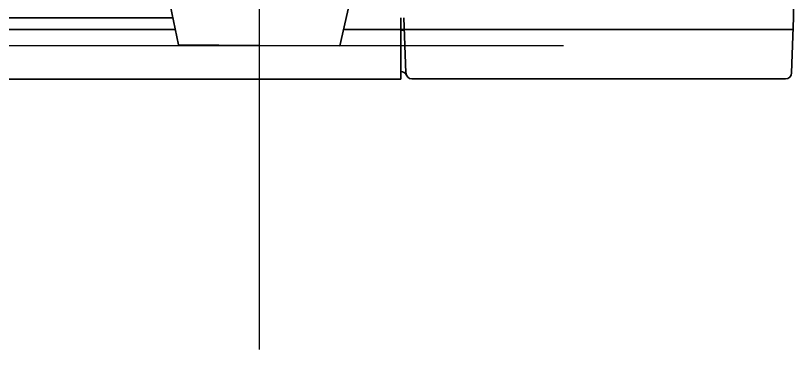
# Model space of a CAD drawing. Header units: inches. Extents: x 786 to 5755, y -850 to 3635.
# Drawn here: x 1516.9 to 1644.7, y 1243.1 to 1298 of the extents above; entities that cross this region are included whole.
import ezdxf

# ---------------------------------------------------------------- set-up
doc = ezdxf.new("R2010")
doc.units = ezdxf.units.IN
doc.layers.add('1', color=7, linetype='Continuous', true_color=0xffffff)
doc.layers.add('ORTHO$15', color=7, linetype='Continuous', true_color=0xffffff)

msp = doc.modelspace()

# ---------------------------------------------------------------- linework, layer by layer
at = {"color": 6}
for p, q in [((1556.93, 1343.13), (1556.93, 1243.13)), ((1506.93, 1293.13), (1606.93, 1293.13))]:
    msp.add_line(p, q, dxfattribs=at)
at = {"layer": '1', "color": 7, "linetype": 'Continuous', "lineweight": 35}
for p, q in [((1644.72, 1297.63), (1644.72, 1299.43)), ((1542.75, 1297.63), (788.72, 1297.63)), ((1580.22, 1297.63), (1580.22, 1295.73)), ((1581.04, 1288.6), (1580.72, 1297.63)), ((1644.72, 1297.63), (1644.4, 1288.6)), ((1543.15, 1295.73), (853.22, 1295.73)), ((1644.65, 1295.73), (1570.79, 1295.73)), ((1580.22, 1295.73), (1580.22, 1295.54)), ((1580.22, 1295.73), (1580.22, 1295.73)), ((1580.22, 1295.73), (1580.22, 1295.73)), ((1580.22, 1295.63), (1580.79, 1295.63)), ((1580.22, 1295.54), (1580.22, 1287.78)), ((853.22, 1287.57), (1580.22, 1287.57)), ((1580.22, 1287.78), (1580.22, 1287.57)), ((1640.72, 1287.63), (1582.03, 1287.63)), ((1643.41, 1287.63), (1640.72, 1287.63))]:
    msp.add_line(p, q, dxfattribs=at)
for centre, start, end in [((1580.2, 1287.83), 23.5782, 90), ((1582.03, 1288.63), 182, 270), ((1643.41, 1288.63), 270, 358)]:
    msp.add_arc(centre, 1, start, end, dxfattribs=at)
at = {"layer": 'ORTHO$15', "color": 7, "linetype": 'Continuous', "lineweight": 35, "extrusion": (-0.252612, 0.967568, 0)}
for p, q in [((1541.99, 1301.23), (1543.69, 1293.22)), ((1570.18, 1293.05), (1571.99, 1301.04)), ((1543.69, 1293.22), (1556.93, 1293.13)), ((1556.93, 1293.13), (1570.18, 1293.05))]:
    msp.add_line(p, q, dxfattribs=at)

doc.saveas('drawing.dxf')
